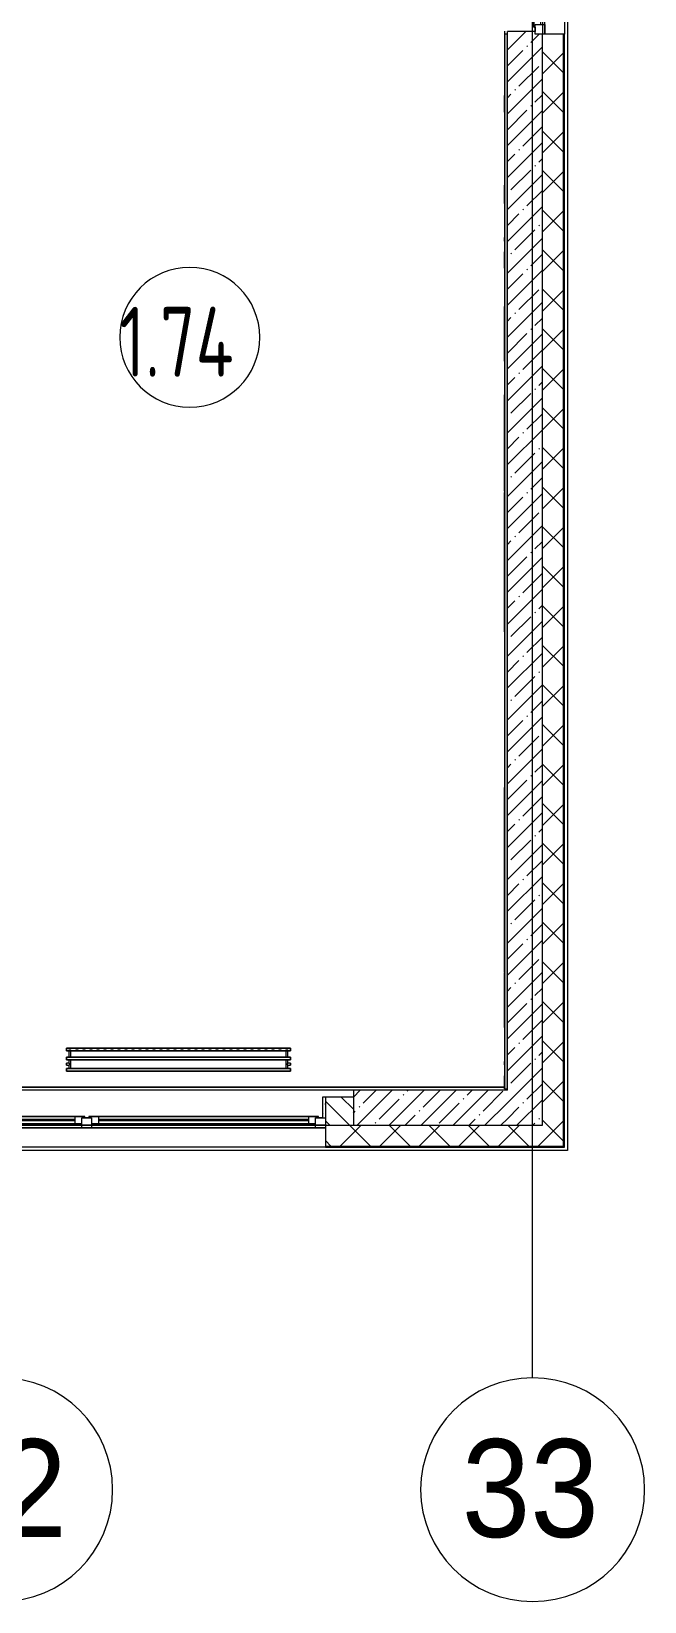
# Model space of a CAD drawing. Header units: millimetres. Extents: x -1113 to 415037, y -3642 to 354837.
# Drawn here: x 121495 to 125875, y -3642 to 7584 of the extents above; entities that cross this region are included whole.
import ezdxf

# ---------------------------------------------------------------- set-up
doc = ezdxf.new("R2010")
doc.units = ezdxf.units.MM
for name, color, linetype, lineweight in [('A-AREA-IDEN', 7, 'Continuous', 9), ('A-FLOR', 7, 'Continuous', 9), ('A-GLAZ', 7, 'Continuous', 9), ('A-GLAZ-1', 7, 'Continuous', 5), ('A-WALL', 7, 'Continuous', 5), ('I-WALL', 7, 'Continuous', 5), ('Оси', 7, 'Continuous', 9), ('Оси-1', 7, 'Continuous', 20)]:
    doc.layers.add(name, color=color, linetype=linetype, lineweight=lineweight)
for name, color, linetype, lineweight, true_color in [('A-WALL-1', 9, 'Continuous', 5, 0x808080), ('A-WALL-FNSH-1', 9, 'Continuous', 5, 0x808080), ('M-EQPM-1', 7, 'Continuous', 9, 0xb2b2b2)]:
    doc.layers.add(name, color=color, linetype=linetype, lineweight=lineweight, true_color=true_color)
doc.styles.add('Arial', font='arial.ttf', dxfattribs={"width": 0.9, "height": 700})
doc.styles.add('СПДС', font='ГОСТ тип А.ttf', dxfattribs={"width": 0.9})
pattern_1 = [(45, (64.7, -136.06), (-141.42136, 141.42136), []), (135, (64.7, -136.06), (-141.42136, -141.42136), [])]
pattern_2 = [(45, (64.7, -136.06), (-114.04925, 114.04925), []), (45, (178.75, -136.06), (-114.04925, 114.04925), [201.612, -40.322, 6.706, -33.617])]
pattern_3 = [(0, (64.7, -136.06), (243.84, 60.96), [20.117, -162.763, 20.117, -162.763, -975.36]), (0, (64.7, -136.06), (243.84, 60.96), [-365.76, 20.117, -345.643, 20.117, -162.763, -426.72]), (0, (64.7, -136.06), (243.84, 60.96), [-914.4, 20.117, -101.803, 20.117, -284.683]), (120, (156.14, -105.58), (-174.71291, 180.691634), [20.117, -162.763, 20.117, -162.763, -975.36]), (120, (156.14, -105.58), (-174.71291, 180.691634), [-365.76, 20.117, -345.643, 20.117, -162.763, -426.72]), (120, (156.14, -105.58), (-174.71291, 180.691634), [-914.4, 20.117, -101.803, 20.117, -284.683]), (240, (186.62, 16.34), (-69.12709, -241.651634), [20.117, -162.763, 20.117, -162.763, -975.36]), (240, (186.62, 16.34), (-69.12709, -241.651634), [-365.76, 20.117, -345.643, 20.117, -162.763, -426.72]), (240, (186.62, 16.34), (-69.12709, -241.651634), [-914.4, 20.117, -101.803, 20.117, -284.683])]

# ---------------------------------------------------------------- blocks, each defined once
blk = doc.blocks.new('120_Окно_СКБ_2Ст_Фрамуга сверху - 120_Окно_СКБ_2Ст_2300х2500_h_ ДОО-19727959-Объем проектирования 1 этажа')
at = {"layer": 'A-GLAZ'}
for p, q in [((-1150, -127), (-1150, -57)), ((-1150, -57), (-1080, -57)), ((-1080, -57), (-1080, -127)), ((520, -87), (-1080, -87)), ((-1080, -87), (-1080, -127)), ((-1030, -137), (-1030, -87)), ((470, -137), (470, -87)), ((520, -127), (520, -57)), ((520, -57), (590, -57)), ((520, -127), (520, -87)), ((590, -57), (590, -127)), ((1080, -87), (590, -87)), ((590, -87), (590, -127)), ((640, -137), (640, -87)), ((1030, -137), (1030, -87)), ((1080, -127), (1080, -57)), ((1080, -57), (1150, -57)), ((1080, -127), (1080, -87)), ((1150, -57), (1150, -127)), ((-1080, -127), (-1150, -127)), ((-1080, -127), (-1100, -127)), ((-1100, -127), (-1100, -137)), ((-1100, -137), (540, -137)), ((540, -137), (-1100, -137)), ((590, -127), (520, -127)), ((540, -127), (520, -127)), ((540, -137), (540, -127)), ((590, -127), (570, -127)), ((570, -127), (570, -137)), ((570, -137), (1100, -137)), ((1100, -137), (570, -137)), ((1150, -127), (1080, -127)), ((1100, -127), (1080, -127)), ((1100, -137), (1100, -127))]:
    blk.add_line(p, q, dxfattribs=at)
at = {"layer": 'A-GLAZ-1'}
for p, q in [((1150, -57), (-1150, -57)), ((-1080, -57), (1080, -57)), ((-1030, -107), (470, -107)), ((640, -107), (1030, -107)), ((-1130, -127), (-1100, -127)), ((470, -117), (-1030, -117)), ((540, -127), (570, -127)), ((540, -127), (570, -127)), ((1030, -117), (640, -117)), ((1100, -127), (1130, -127))]:
    blk.add_line(p, q, dxfattribs=at)
blk = doc.blocks.new('120_Окно_СКБ_1Ст - 120_Окно_СКБ_1Ст 1200х2500_h_ с форточкой 3-24161067-Объем проектирования 1 этажа')
at = {"layer": 'A-GLAZ'}
for p, q in [((-600, -127), (-600, -57)), ((-600, -57), (-530, -57)), ((-530, -57), (-530, -127)), ((530, -87), (-530, -87)), ((-530, -87), (-530, -127)), ((-480, -137), (-480, -87)), ((480, -137), (480, -87)), ((530, -127), (530, -57)), ((530, -57), (600, -57)), ((530, -127), (530, -87)), ((600, -57), (600, -127)), ((-530, -127), (-600, -127)), ((-530, -127), (-550, -127)), ((-550, -127), (-550, -137)), ((-550, -137), (550, -137)), ((550, -137), (-550, -137)), ((600, -127), (530, -127)), ((550, -127), (530, -127)), ((550, -137), (550, -127))]:
    blk.add_line(p, q, dxfattribs=at)
at = {"layer": 'A-GLAZ-1'}
for p, q in [((600, -57), (-600, -57)), ((-480, -107), (480, -107)), ((-580, -127), (-550, -127)), ((480, -117), (-480, -117)), ((550, -127), (580, -127))]:
    blk.add_line(p, q, dxfattribs=at)
blk = doc.blocks.new('radiator_prado_classic_z_tip_30_po exemplyaru - Classic Z Тип 30-300-31137165-Объем проектирования 1 этажа')
at = {"layer": 'M-EQPM-1'}
for p, q in [((0, 228), (0, 210)), ((1600, 228), (0, 228)), ((0, 210), (0, 228)), ((0, 228), (12, 228)), ((37, 228), (12, 228)), ((12, 228), (37, 228)), ((12, 228), (17, 223)), ((12, 228), (37, 228)), ((12, 228), (17, 223)), ((32, 223), (37, 228)), ((37, 228), (32, 223)), ((37, 228), (62, 228)), ((87, 228), (62, 228)), ((62, 228), (87, 228)), ((62, 228), (68, 223)), ((62, 228), (87, 228)), ((62, 228), (68, 223)), ((83, 223), (87, 228)), ((87, 228), (83, 223)), ((87, 228), (112, 228)), ((137, 228), (112, 228)), ((112, 228), (137, 228)), ((112, 228), (118, 223)), ((112, 228), (137, 228)), ((112, 228), (118, 223)), ((133, 223), (137, 228)), ((137, 228), (133, 223)), ((137, 228), (162, 228)), ((187, 228), (162, 228)), ((162, 228), (187, 228)), ((162, 228), (168, 223)), ((162, 228), (187, 228)), ((162, 228), (168, 223)), ((183, 223), (187, 228)), ((187, 228), (183, 223)), ((187, 228), (212, 228)), ((237, 228), (212, 228)), ((212, 228), (237, 228)), ((212, 228), (218, 223)), ((212, 228), (237, 228)), ((212, 228), (218, 223)), ((233, 223), (237, 228)), ((237, 228), (233, 223)), ((237, 228), (262, 228)), ((287, 228), (262, 228)), ((262, 228), (287, 228)), ((262, 228), (268, 223)), ((262, 228), (287, 228)), ((262, 228), (268, 223)), ((283, 223), (287, 228)), ((287, 228), (283, 223)), ((287, 228), (312, 228)), ((337, 228), (312, 228)), ((312, 228), (337, 228)), ((312, 228), (318, 223)), ((312, 228), (337, 228)), ((312, 228), (318, 223)), ((333, 223), (337, 228)), ((337, 228), (333, 223)), ((337, 228), (362, 228)), ((387, 228), (362, 228)), ((362, 228), (387, 228)), ((362, 228), (368, 223)), ((362, 228), (387, 228)), ((362, 228), (368, 223)), ((383, 223), (387, 228)), ((387, 228), (383, 223)), ((387, 228), (412, 228)), ((437, 228), (412, 228)), ((412, 228), (437, 228)), ((412, 228), (418, 223)), ((412, 228), (437, 228)), ((412, 228), (418, 223)), ((433, 223), (437, 228)), ((437, 228), (433, 223)), ((437, 228), (462, 228)), ((487, 228), (462, 228)), ((462, 228), (487, 228)), ((462, 228), (468, 223)), ((462, 228), (487, 228)), ((462, 228), (468, 223)), ((483, 223), (487, 228)), ((487, 228), (483, 223)), ((487, 228), (512, 228)), ((537, 228), (512, 228)), ((512, 228), (537, 228)), ((512, 228), (518, 223)), ((512, 228), (537, 228)), ((512, 228), (518, 223)), ((533, 223), (537, 228)), ((537, 228), (533, 223)), ((537, 228), (562, 228)), ((587, 228), (562, 228)), ((562, 228), (587, 228)), ((562, 228), (568, 223)), ((562, 228), (587, 228)), ((562, 228), (568, 223)), ((583, 223), (587, 228)), ((587, 228), (583, 223)), ((587, 228), (612, 228)), ((637, 228), (612, 228)), ((612, 228), (637, 228)), ((612, 228), (618, 223)), ((612, 228), (637, 228)), ((612, 228), (618, 223)), ((633, 223), (637, 228)), ((637, 228), (633, 223)), ((637, 228), (662, 228)), ((687, 228), (662, 228)), ((662, 228), (687, 228)), ((662, 228), (668, 223)), ((662, 228), (687, 228)), ((662, 228), (668, 223)), ((683, 223), (687, 228)), ((687, 228), (683, 223)), ((687, 228), (712, 228)), ((737, 228), (712, 228)), ((712, 228), (737, 228)), ((712, 228), (718, 223)), ((712, 228), (737, 228)), ((712, 228), (718, 223)), ((733, 223), (737, 228)), ((737, 228), (733, 223)), ((737, 228), (762, 228)), ((787, 228), (762, 228)), ((762, 228), (787, 228)), ((762, 228), (768, 223)), ((762, 228), (787, 228)), ((762, 228), (768, 223)), ((783, 223), (787, 228)), ((787, 228), (783, 223)), ((787, 228), (812, 228)), ((837, 228), (812, 228)), ((812, 228), (837, 228)), ((812, 228), (818, 223)), ((812, 228), (837, 228)), ((812, 228), (818, 223)), ((833, 223), (837, 228)), ((837, 228), (833, 223)), ((837, 228), (862, 228)), ((887, 228), (862, 228)), ((862, 228), (887, 228)), ((862, 228), (868, 223)), ((862, 228), (887, 228)), ((862, 228), (868, 223)), ((883, 223), (887, 228)), ((887, 228), (883, 223)), ((887, 228), (912, 228)), ((937, 228), (912, 228)), ((912, 228), (937, 228)), ((912, 228), (918, 223)), ((912, 228), (937, 228)), ((912, 228), (918, 223)), ((933, 223), (937, 228)), ((937, 228), (933, 223)), ((937, 228), (962, 228)), ((987, 228), (962, 228)), ((962, 228), (987, 228)), ((962, 228), (968, 223)), ((962, 228), (987, 228)), ((962, 228), (968, 223)), ((983, 223), (987, 228)), ((987, 228), (983, 223)), ((987, 228), (1012, 228)), ((1037, 228), (1012, 228)), ((1012, 228), (1037, 228)), ((1012, 228), (1018, 223)), ((1012, 228), (1037, 228)), ((1012, 228), (1018, 223)), ((1033, 223), (1037, 228)), ((1037, 228), (1033, 223)), ((1037, 228), (1062, 228)), ((1087, 228), (1062, 228)), ((1062, 228), (1087, 228)), ((1062, 228), (1068, 223)), ((1062, 228), (1087, 228)), ((1062, 228), (1068, 223)), ((1083, 223), (1087, 228)), ((1087, 228), (1083, 223)), ((1087, 228), (1112, 228)), ((1137, 228), (1112, 228)), ((1112, 228), (1137, 228)), ((1112, 228), (1118, 223)), ((1112, 228), (1137, 228)), ((1112, 228), (1118, 223)), ((1133, 223), (1137, 228)), ((1137, 228), (1133, 223)), ((1137, 228), (1162, 228)), ((1187, 228), (1162, 228)), ((1162, 228), (1187, 228)), ((1162, 228), (1168, 223)), ((1162, 228), (1187, 228)), ((1162, 228), (1168, 223)), ((1183, 223), (1187, 228)), ((1187, 228), (1183, 223)), ((1187, 228), (1212, 228)), ((1237, 228), (1212, 228)), ((1212, 228), (1237, 228)), ((1212, 228), (1218, 223)), ((1212, 228), (1237, 228)), ((1212, 228), (1218, 223)), ((1233, 223), (1237, 228)), ((1237, 228), (1233, 223)), ((1237, 228), (1262, 228)), ((1287, 228), (1262, 228)), ((1262, 228), (1287, 228)), ((1262, 228), (1268, 223)), ((1262, 228), (1287, 228)), ((1262, 228), (1268, 223)), ((1283, 223), (1287, 228)), ((1287, 228), (1283, 223)), ((1287, 228), (1312, 228)), ((1337, 228), (1312, 228)), ((1312, 228), (1337, 228)), ((1312, 228), (1318, 223)), ((1312, 228), (1337, 228)), ((1312, 228), (1318, 223)), ((1333, 223), (1337, 228)), ((1337, 228), (1333, 223)), ((1337, 228), (1362, 228)), ((1387, 228), (1362, 228)), ((1362, 228), (1387, 228)), ((1362, 228), (1368, 223)), ((1362, 228), (1387, 228)), ((1362, 228), (1368, 223)), ((1383, 223), (1387, 228)), ((1387, 228), (1383, 223)), ((1387, 228), (1412, 228)), ((1437, 228), (1412, 228)), ((1412, 228), (1437, 228)), ((1412, 228), (1418, 223)), ((1412, 228), (1437, 228)), ((1412, 228), (1418, 223)), ((1433, 223), (1437, 228)), ((1437, 228), (1433, 223)), ((1437, 228), (1462, 228)), ((1487, 228), (1462, 228)), ((1462, 228), (1487, 228)), ((1462, 228), (1468, 223)), ((1462, 228), (1487, 228)), ((1462, 228), (1468, 223)), ((1483, 223), (1487, 228)), ((1487, 228), (1483, 223)), ((1487, 228), (1512, 228)), ((1537, 228), (1512, 228)), ((1512, 228), (1537, 228)), ((1512, 228), (1518, 223)), ((1512, 228), (1537, 228)), ((1512, 228), (1518, 223)), ((1533, 223), (1537, 228)), ((1537, 228), (1533, 223)), ((1537, 228), (1562, 228)), ((1587, 228), (1562, 228)), ((1562, 228), (1587, 228)), ((1562, 228), (1567, 223)), ((1562, 228), (1587, 228)), ((1562, 228), (1567, 223)), ((1582, 223), (1587, 228)), ((1587, 228), (1582, 223)), ((1587, 228), (1600, 228)), ((1600, 210), (1600, 228)), ((1600, 228), (1600, 210)), ((0, 210), (1600, 210)), ((18, 210), (0, 210)), ((1600, 164), (0, 164)), ((0, 164), (0, 146)), ((0, 146), (0, 164)), ((0, 164), (18, 164)), ((0, 146), (1600, 146)), ((19, 146), (0, 146)), ((17, 121), (0, 121)), ((17, 121), (0, 121)), ((0, 121), (0, 120)), ((0, 106), (0, 121)), ((0, 120), (0, 108)), ((0, 120), (0, 119)), ((0, 114), (0, 120)), ((0, 120), (0, 120)), ((0, 119), (0, 118)), ((0, 118), (0, 114)), ((0, 114), (0, 110)), ((0, 108), (0, 114)), ((18, 210), (17, 210)), ((17, 210), (18, 210)), ((18, 164), (17, 164)), ((17, 164), (18, 164)), ((17, 146), (19, 146)), ((19, 146), (17, 146)), ((32, 223), (17, 223)), ((17, 223), (32, 223)), ((17, 210), (17, 164)), ((17, 210), (17, 164)), ((32, 210), (18, 210)), ((18, 210), (32, 210)), ((32, 210), (18, 210)), ((18, 210), (17, 210)), ((17, 210), (32, 210)), ((32, 164), (18, 164)), ((18, 164), (32, 164)), ((32, 164), (18, 164)), ((18, 164), (17, 164)), ((17, 164), (32, 164)), ((17, 146), (17, 121)), ((17, 146), (17, 121)), ((17, 146), (19, 146)), ((32, 146), (17, 146)), ((19, 146), (32, 146)), ((32, 146), (19, 146)), ((19, 146), (32, 146)), ((32, 210), (32, 210)), ((32, 210), (32, 210)), ((32, 210), (32, 210)), ((1568, 210), (32, 210)), ((32, 164), (32, 164)), ((32, 164), (32, 164)), ((32, 164), (32, 164)), ((32, 164), (1568, 164)), ((32, 146), (32, 146)), ((32, 146), (32, 146)), ((32, 146), (32, 146)), ((1568, 146), (32, 146)), ((32, 164), (32, 210)), ((32, 164), (32, 210)), ((32, 82), (32, 146)), ((32, 82), (32, 146)), ((83, 223), (68, 223)), ((68, 223), (83, 223)), ((133, 223), (118, 223)), ((118, 223), (133, 223)), ((183, 223), (168, 223)), ((168, 223), (183, 223)), ((233, 223), (218, 223)), ((218, 223), (233, 223)), ((283, 223), (268, 223)), ((268, 223), (283, 223)), ((333, 223), (318, 223)), ((318, 223), (333, 223)), ((383, 223), (368, 223)), ((368, 223), (383, 223)), ((433, 223), (418, 223)), ((418, 223), (433, 223)), ((483, 223), (468, 223)), ((468, 223), (483, 223)), ((533, 223), (518, 223)), ((518, 223), (533, 223)), ((583, 223), (568, 223)), ((568, 223), (583, 223)), ((633, 223), (618, 223)), ((618, 223), (633, 223)), ((683, 223), (668, 223)), ((668, 223), (683, 223)), ((733, 223), (718, 223)), ((718, 223), (733, 223)), ((783, 223), (768, 223)), ((768, 223), (783, 223)), ((833, 223), (818, 223)), ((818, 223), (833, 223)), ((883, 223), (868, 223)), ((868, 223), (883, 223)), ((933, 223), (918, 223)), ((918, 223), (933, 223)), ((983, 223), (968, 223)), ((968, 223), (983, 223)), ((1033, 223), (1018, 223)), ((1018, 223), (1033, 223)), ((1083, 223), (1068, 223)), ((1068, 223), (1083, 223)), ((1133, 223), (1118, 223)), ((1118, 223), (1133, 223)), ((1183, 223), (1168, 223)), ((1168, 223), (1183, 223)), ((1233, 223), (1218, 223)), ((1218, 223), (1233, 223)), ((1283, 223), (1268, 223)), ((1268, 223), (1283, 223)), ((1333, 223), (1318, 223)), ((1318, 223), (1333, 223)), ((1383, 223), (1368, 223)), ((1368, 223), (1383, 223)), ((1433, 223), (1418, 223)), ((1418, 223), (1433, 223)), ((1483, 223), (1468, 223)), ((1468, 223), (1483, 223)), ((1533, 223), (1518, 223)), ((1518, 223), (1533, 223)), ((1568, 210), (1567, 210)), ((1567, 210), (1582, 210)), ((1568, 210), (1567, 210)), ((1567, 210), (1568, 210)), ((1568, 164), (1567, 164)), ((1567, 164), (1582, 164)), ((1568, 164), (1567, 164)), ((1567, 164), (1568, 164)), ((1567, 146), (1568, 146)), ((1582, 146), (1567, 146)), ((1567, 146), (1568, 146)), ((1568, 146), (1567, 146)), ((1582, 223), (1567, 223)), ((1567, 223), (1582, 223)), ((1567, 210), (1567, 164)), ((1567, 210), (1567, 164)), ((1582, 210), (1568, 210)), ((1582, 210), (1568, 210)), ((1568, 210), (1582, 210)), ((1582, 164), (1568, 164)), ((1582, 164), (1568, 164)), ((1568, 164), (1582, 164)), ((1567, 146), (1567, 82)), ((1567, 146), (1567, 82)), ((1568, 146), (1581, 146)), ((1568, 146), (1581, 146)), ((1581, 146), (1568, 146)), ((1581, 146), (1582, 146)), ((1581, 146), (1582, 146)), ((1582, 146), (1581, 146)), ((1600, 146), (1581, 146)), ((1582, 210), (1582, 210)), ((1582, 210), (1582, 210)), ((1582, 210), (1582, 210)), ((1600, 210), (1582, 210)), ((1582, 164), (1582, 164)), ((1582, 164), (1582, 164)), ((1582, 164), (1582, 164)), ((1582, 164), (1600, 164)), ((1582, 164), (1582, 210)), ((1582, 164), (1582, 210)), ((1582, 121), (1582, 146)), ((1582, 121), (1582, 146)), ((1600, 121), (1582, 121)), ((1600, 121), (1582, 121)), ((1600, 146), (1600, 164)), ((1600, 164), (1600, 146)), ((1600, 121), (1600, 106)), ((1600, 120), (1600, 121)), ((1600, 121), (1600, 120)), ((1600, 120), (1600, 121)), ((1600, 108), (1600, 120)), ((1600, 120), (1600, 108)), ((1600, 108), (1600, 120)), ((0, 110), (0, 109)), ((0, 109), (0, 108)), ((0, 108), (0, 106)), ((0, 108), (0, 108)), ((0, 106), (17, 106)), ((0, 106), (17, 106)), ((1600, 82), (0, 82)), ((0, 82), (0, 64)), ((0, 64), (0, 82)), ((0, 82), (19, 82)), ((1600, 64), (0, 64)), ((0, 64), (1600, 64)), ((17, 106), (17, 82)), ((17, 106), (17, 82)), ((19, 82), (17, 82)), ((17, 82), (19, 82)), ((19, 82), (17, 82)), ((17, 82), (32, 82)), ((32, 82), (19, 82)), ((19, 82), (32, 82)), ((32, 82), (19, 82)), ((32, 82), (32, 82)), ((32, 82), (32, 82)), ((32, 82), (32, 82)), ((32, 82), (1568, 82)), ((1568, 82), (1567, 82)), ((1567, 82), (1582, 82)), ((1568, 82), (1567, 82)), ((1567, 82), (1568, 82)), ((1581, 82), (1568, 82)), ((1581, 82), (1568, 82)), ((1568, 82), (1581, 82)), ((1582, 82), (1581, 82)), ((1582, 82), (1581, 82)), ((1581, 82), (1582, 82)), ((1581, 82), (1600, 82)), ((1582, 82), (1582, 106)), ((1582, 106), (1600, 106)), ((1582, 82), (1582, 106)), ((1582, 106), (1600, 106)), ((1600, 106), (1600, 108)), ((1600, 108), (1600, 106)), ((1600, 106), (1600, 108)), ((1600, 64), (1600, 82)), ((1600, 82), (1600, 64))]:
    blk.add_line(p, q, dxfattribs=at)
for points, knots in [([(19, 120), (18, 121), (18, 121), (18, 121), (18, 121), (18, 121), (18, 121), (18, 121), (17, 121), (17, 121)], [0.7142857, 0.7142857, 0.7142857, 0.7142857, 0.75, 0.7857143, 0.8214286, 0.8571429, 0.8928571, 0.9285714, 1, 1, 1, 1]), ([(17, 121), (17, 121), (18, 121), (18, 121), (18, 121), (18, 121), (18, 121), (18, 121), (18, 121), (19, 120)], [0, 0, 0, 0, 0.0714286, 0.1071429, 0.1428571, 0.1785714, 0.2142857, 0.25, 0.2857143, 0.2857143, 0.2857143, 0.2857143]), ([(17, 121), (17, 121), (18, 121), (18, 121), (18, 121), (18, 121), (18, 121), (18, 121), (18, 121), (19, 120)], [0, 0, 0, 0, 0.0714286, 0.1071429, 0.1428571, 0.1785714, 0.2142857, 0.25, 0.2857143, 0.2857143, 0.2857143, 0.2857143]), ([(25, 114), (25, 114), (24, 115), (22, 117), (22, 117), (21, 118), (21, 118), (20, 119), (20, 119), (20, 119), (20, 119), (19, 120), (19, 120), (19, 120), (19, 120), (18, 121), (18, 121), (18, 121), (18, 121), (18, 121), (18, 121), (17, 121), (17, 121)], [0, 0, 0, 0, 0.142857, 0.285714, 0.357143, 0.392857, 0.428571, 0.464286, 0.5, 0.535714, 0.571429, 0.607143, 0.642857, 0.678571, 0.714286, 0.75, 0.785714, 0.821429, 0.857143, 0.892857, 0.928571, 1, 1, 1, 1]), ([(17, 106), (17, 106), (18, 107), (18, 107), (18, 107), (18, 107), (18, 107), (18, 107), (19, 108), (19, 108), (19, 108), (19, 108), (20, 109), (20, 109), (20, 109), (21, 110), (21, 110), (22, 111), (22, 111), (24, 113), (25, 114), (25, 114)], [0, 0, 0, 0, 0.071429, 0.107143, 0.142857, 0.178571, 0.214286, 0.25, 0.285714, 0.321429, 0.357143, 0.392857, 0.428571, 0.464286, 0.5, 0.571429, 0.607143, 0.642857, 0.714286, 0.857143, 1, 1, 1, 1]), ([(22, 117), (22, 117), (22, 117), (21, 118), (21, 118), (20, 119), (20, 119), (20, 119), (20, 119), (20, 119)], [0.2857143, 0.2857143, 0.2857143, 0.2857143, 0.3571429, 0.3928571, 0.4285714, 0.4642857, 0.5, 0.5357143, 0.5714286, 0.5714286, 0.5714286, 0.5714286]), ([(20, 119), (20, 119), (20, 119), (20, 119), (21, 118), (21, 118), (22, 117), (22, 117), (22, 117)], [0.4285714, 0.4285714, 0.4285714, 0.4285714, 0.4642857, 0.5, 0.5714286, 0.6071429, 0.6428571, 0.7142857, 0.7142857, 0.7142857, 0.7142857]), ([(20, 119), (20, 119), (20, 119), (20, 119), (21, 118), (21, 118), (22, 117), (22, 117), (22, 117)], [0.4285714, 0.4285714, 0.4285714, 0.4285714, 0.4642857, 0.5, 0.5714286, 0.6071429, 0.6428571, 0.7142857, 0.7142857, 0.7142857, 0.7142857]), ([(1575, 114), (1575, 114), (1576, 115), (1578, 117), (1578, 117), (1579, 118), (1579, 118), (1580, 119), (1580, 119), (1580, 119), (1580, 119), (1581, 120), (1581, 120), (1581, 120), (1581, 120), (1582, 121), (1582, 121), (1582, 121), (1582, 121), (1582, 121), (1582, 121), (1582, 121), (1582, 121)], [0, 0, 0, 0, 0.142857, 0.285714, 0.357143, 0.392857, 0.428571, 0.464286, 0.5, 0.535714, 0.571429, 0.607143, 0.642857, 0.678571, 0.714286, 0.75, 0.785714, 0.821429, 0.857143, 0.892857, 0.928571, 1, 1, 1, 1]), ([(1582, 106), (1582, 106), (1582, 107), (1582, 107), (1582, 107), (1582, 107), (1582, 107), (1582, 107), (1581, 108), (1581, 108), (1581, 108), (1581, 108), (1580, 109), (1580, 109), (1580, 109), (1579, 110), (1579, 110), (1578, 111), (1578, 111), (1576, 113), (1575, 114), (1575, 114)], [0, 0, 0, 0, 0.071429, 0.107143, 0.142857, 0.178571, 0.214286, 0.25, 0.285714, 0.321429, 0.357143, 0.392857, 0.428571, 0.464286, 0.5, 0.571429, 0.607143, 0.642857, 0.714286, 0.857143, 1, 1, 1, 1]), ([(1580, 119), (1580, 119), (1580, 119), (1580, 119), (1579, 118), (1579, 118), (1578, 117), (1578, 117), (1578, 117)], [0.4285714, 0.4285714, 0.4285714, 0.4285714, 0.4642857, 0.5, 0.5714286, 0.6071429, 0.6428571, 0.7142857, 0.7142857, 0.7142857, 0.7142857]), ([(1580, 119), (1580, 119), (1580, 119), (1580, 119), (1579, 118), (1579, 118), (1578, 117), (1578, 117), (1578, 117)], [0.4285714, 0.4285714, 0.4285714, 0.4285714, 0.4642857, 0.5, 0.5714286, 0.6071429, 0.6428571, 0.7142857, 0.7142857, 0.7142857, 0.7142857]), ([(1578, 117), (1578, 117), (1578, 117), (1579, 118), (1579, 118), (1580, 119), (1580, 119), (1580, 119), (1580, 119), (1580, 119)], [0.2857143, 0.2857143, 0.2857143, 0.2857143, 0.3571429, 0.3928571, 0.4285714, 0.4642857, 0.5, 0.5357143, 0.5714286, 0.5714286, 0.5714286, 0.5714286]), ([(1582, 121), (1582, 121), (1582, 121), (1582, 121), (1582, 121), (1582, 121), (1582, 121), (1582, 121), (1582, 121), (1581, 120)], [0, 0, 0, 0, 0.0714286, 0.1071429, 0.1428571, 0.1785714, 0.2142857, 0.25, 0.2857143, 0.2857143, 0.2857143, 0.2857143]), ([(1582, 121), (1582, 121), (1582, 121), (1582, 121), (1582, 121), (1582, 121), (1582, 121), (1582, 121), (1582, 121), (1581, 120)], [0, 0, 0, 0, 0.0714286, 0.1071429, 0.1428571, 0.1785714, 0.2142857, 0.25, 0.2857143, 0.2857143, 0.2857143, 0.2857143]), ([(1581, 120), (1582, 121), (1582, 121), (1582, 121), (1582, 121), (1582, 121), (1582, 121), (1582, 121), (1582, 121), (1582, 121)], [0.7142857, 0.7142857, 0.7142857, 0.7142857, 0.75, 0.7857143, 0.8214286, 0.8571429, 0.8928571, 0.9285714, 1, 1, 1, 1]), ([(17, 106), (17, 106), (18, 107), (18, 107), (18, 107), (18, 107), (18, 107), (18, 107), (18, 107), (19, 108)], [0, 0, 0, 0, 0.0714286, 0.1071429, 0.1428571, 0.1785714, 0.2142857, 0.25, 0.2857143, 0.2857143, 0.2857143, 0.2857143]), ([(19, 108), (18, 107), (18, 107), (18, 107), (18, 107), (18, 107), (18, 107), (18, 107), (17, 106), (17, 106)], [0.7142857, 0.7142857, 0.7142857, 0.7142857, 0.75, 0.7857143, 0.8214286, 0.8571429, 0.8928571, 0.9285714, 1, 1, 1, 1]), ([(19, 108), (18, 107), (18, 107), (18, 107), (18, 107), (18, 107), (18, 107), (18, 107), (17, 106), (17, 106)], [0.7142857, 0.7142857, 0.7142857, 0.7142857, 0.75, 0.7857143, 0.8214286, 0.8571429, 0.8928571, 0.9285714, 1, 1, 1, 1]), ([(20, 109), (20, 109), (20, 109), (20, 109), (21, 110), (21, 110), (22, 111), (22, 111), (22, 111)], [0.4285714, 0.4285714, 0.4285714, 0.4285714, 0.4642857, 0.5, 0.5714286, 0.6071429, 0.6428571, 0.7142857, 0.7142857, 0.7142857, 0.7142857]), ([(22, 111), (22, 111), (22, 111), (21, 110), (21, 110), (20, 109), (20, 109), (20, 109), (20, 109), (20, 109)], [0.2857143, 0.2857143, 0.2857143, 0.2857143, 0.3571429, 0.3928571, 0.4285714, 0.4642857, 0.5, 0.5357143, 0.5714286, 0.5714286, 0.5714286, 0.5714286]), ([(22, 111), (22, 111), (22, 111), (21, 110), (21, 110), (20, 109), (20, 109), (20, 109), (20, 109), (20, 109)], [0.2857143, 0.2857143, 0.2857143, 0.2857143, 0.3571429, 0.3928571, 0.4285714, 0.4642857, 0.5, 0.5357143, 0.5714286, 0.5714286, 0.5714286, 0.5714286]), ([(1578, 111), (1578, 111), (1578, 111), (1579, 110), (1579, 110), (1580, 109), (1580, 109), (1580, 109), (1580, 109), (1580, 109)], [0.2857143, 0.2857143, 0.2857143, 0.2857143, 0.3571429, 0.3928571, 0.4285714, 0.4642857, 0.5, 0.5357143, 0.5714286, 0.5714286, 0.5714286, 0.5714286]), ([(1578, 111), (1578, 111), (1578, 111), (1579, 110), (1579, 110), (1580, 109), (1580, 109), (1580, 109), (1580, 109), (1580, 109)], [0.2857143, 0.2857143, 0.2857143, 0.2857143, 0.3571429, 0.3928571, 0.4285714, 0.4642857, 0.5, 0.5357143, 0.5714286, 0.5714286, 0.5714286, 0.5714286]), ([(1580, 109), (1580, 109), (1580, 109), (1580, 109), (1579, 110), (1579, 110), (1578, 111), (1578, 111), (1578, 111)], [0.4285714, 0.4285714, 0.4285714, 0.4285714, 0.4642857, 0.5, 0.5714286, 0.6071429, 0.6428571, 0.7142857, 0.7142857, 0.7142857, 0.7142857]), ([(1581, 108), (1582, 107), (1582, 107), (1582, 107), (1582, 107), (1582, 107), (1582, 107), (1582, 107), (1582, 106), (1582, 106)], [0.7142857, 0.7142857, 0.7142857, 0.7142857, 0.75, 0.7857143, 0.8214286, 0.8571429, 0.8928571, 0.9285714, 1, 1, 1, 1]), ([(1581, 108), (1582, 107), (1582, 107), (1582, 107), (1582, 107), (1582, 107), (1582, 107), (1582, 107), (1582, 106), (1582, 106)], [0.7142857, 0.7142857, 0.7142857, 0.7142857, 0.75, 0.7857143, 0.8214286, 0.8571429, 0.8928571, 0.9285714, 1, 1, 1, 1]), ([(1582, 106), (1582, 106), (1582, 107), (1582, 107), (1582, 107), (1582, 107), (1582, 107), (1582, 107), (1582, 107), (1581, 108)], [0, 0, 0, 0, 0.0714286, 0.1071429, 0.1428571, 0.1785714, 0.2142857, 0.25, 0.2857143, 0.2857143, 0.2857143, 0.2857143])]:
    blk.add_open_spline(points, degree=3, knots=knots, dxfattribs=at)
for points in [[(20, 119), (19, 120), (19, 120), (19, 120), (19, 120), (19, 120), (19, 120)], [(19, 120), (19, 120), (19, 120), (19, 120), (19, 120), (19, 120), (20, 119)], [(19, 120), (19, 120), (19, 120), (19, 120), (19, 120), (19, 120), (20, 119)], [(25, 114), (25, 114), (24, 115), (23, 116), (22, 117)], [(22, 117), (23, 116), (24, 115), (25, 114), (25, 114)], [(22, 117), (23, 116), (24, 115), (25, 114), (25, 114)], [(22, 111), (23, 112), (24, 113), (25, 114), (25, 114)], [(25, 114), (25, 114), (24, 113), (23, 112), (22, 111)], [(25, 114), (25, 114), (24, 113), (23, 112), (22, 111)], [(1578, 117), (1577, 116), (1576, 115), (1575, 114), (1575, 114)], [(1578, 117), (1577, 116), (1576, 115), (1575, 114), (1575, 114)], [(1575, 114), (1575, 114), (1576, 115), (1577, 116), (1578, 117)], [(1575, 114), (1575, 114), (1576, 113), (1577, 112), (1578, 111)], [(1575, 114), (1575, 114), (1576, 113), (1577, 112), (1578, 111)], [(1578, 111), (1577, 112), (1576, 113), (1575, 114), (1575, 114)], [(1581, 120), (1581, 120), (1581, 120), (1581, 120), (1581, 120), (1581, 120), (1580, 119)], [(1581, 120), (1581, 120), (1581, 120), (1581, 120), (1581, 120), (1581, 120), (1580, 119)], [(1580, 119), (1581, 120), (1581, 120), (1581, 120), (1581, 120), (1581, 120), (1581, 120)], [(19, 108), (19, 108), (19, 108), (19, 108), (19, 108), (19, 108), (20, 109)], [(20, 109), (19, 108), (19, 108), (19, 108), (19, 108), (19, 108), (19, 108)], [(20, 109), (19, 108), (19, 108), (19, 108), (19, 108), (19, 108), (19, 108)], [(1580, 109), (1581, 108), (1581, 108), (1581, 108), (1581, 108), (1581, 108), (1581, 108)], [(1580, 109), (1581, 108), (1581, 108), (1581, 108), (1581, 108), (1581, 108), (1581, 108)], [(1581, 108), (1581, 108), (1581, 108), (1581, 108), (1581, 108), (1581, 108), (1580, 109)]]:
    blk.add_open_spline(points, degree=3, dxfattribs=at)
blk = doc.blocks.new('Ось сетки - D8-29747960-Объем проектирования 1 этажа')
at = {"layer": 'Оси-1'}
for start, end in [(360, 180), (180, 360)]:
    blk.add_arc((0, 0), 4, start, end, dxfattribs=at)
blk = doc.blocks.new('Марка_Помещения - Номер-25198446-Объем проектирования 1 этажа')
at = {"layer": 'A-AREA-IDEN'}
for start, end in [(360, 180), (180, 360)]:
    blk.add_arc((0, 0), 2.5, start, end, dxfattribs=at)

msp = doc.modelspace()

# ---------------------------------------------------------------- hatches: boundary and pattern name
at = {"layer": 'A-WALL'}
h = msp.add_hatch(dxfattribs=at)
h.set_pattern_fill('FP_24', color=256, style=0, pattern_type=2)
h.set_pattern_definition(pattern_1)
h.paths.add_polyline_path([(125295, -386), (125295, 7564), (125145, 7564), (125145, -386), (125289, -386)])
h.paths.add_polyline_path([(125293, 8764), (125295, 8764), (125295, 10684), (125145, 10684), (125145, 8764)])
h.paths.add_polyline_path([(125295, 12984), (125295, 13534), (125145, 13534), (125145, 12984)])
h.paths.add_polyline_path([(125145, 15084), (125295, 15084), (125295, 21414), (125145, 21414), (125145, 16816)])
h = msp.add_hatch(dxfattribs=at)
h.set_pattern_fill('FP_2', color=256, style=0, pattern_type=2)
h.set_pattern_definition([(135, (64.7, -136.06), (-70.71068, -70.71068), [])])
h.paths.add_polyline_path([(110795, -236), (111695, -236), (111695, -36), (110795, -36), (110795, -191)])
h.paths.add_polyline_path([(119395, -236), (119395, -36), (118895, -36), (118895, -236)])
h.paths.add_polyline_path([(117095, -236), (117095, -36), (116045, -36), (116045, -236)])
h.paths.add_polyline_path([(113495, -236), (113745, -236), (113745, -36), (113495, -36), (113495, -143)])
h.paths.add_polyline_path([(91995, -236), (92795, -236), (92795, -36), (91995, -36), (91995, -204)])
h.paths.add_polyline_path([(94595, -236), (94845, -236), (94845, -36), (94595, -36), (94595, -143)])
h.paths.add_polyline_path([(97170, -236), (98170, -236), (98170, -36), (97170, -36), (97170, -143)])
h.paths.add_polyline_path([(123795, -236), (123795, -36), (123595, -36), (123595, -236)])
h.paths.add_polyline_path([(109720, -236), (109895, -236), (109895, -36), (109545, -36), (109545, -236), (109635, -236)])
h.paths.add_polyline_path([(121195, -236), (121295, -236), (121295, -36), (121195, -36), (121195, -147)])
h.paths.add_polyline_path([(100895, -236), (101795, -236), (101795, -36), (100895, -36), (100895, -143)])
h.paths.add_polyline_path([(102695, -236), (102945, -236), (102945, -36), (102695, -36), (102695, -143)])
h.paths.add_polyline_path([(105245, -236), (106295, -236), (106295, -36), (105245, -36), (105245, -164)])
h = msp.add_hatch(dxfattribs=at)
h.set_pattern_fill('FP_24', color=256, style=0, pattern_type=2)
h.set_pattern_definition(pattern_1)
h.paths.add_polyline_path([(89275, -386), (91095, -386), (91095, -236), (89275, -236)])
h.paths.add_polyline_path([(123595, -386), (125145, -386), (125145, -236), (123595, -236), (123595, -254)])
h.paths.add_polyline_path([(121195, -386), (121295, -386), (121295, -236), (120295, -236), (120295, -386)])
h.paths.add_polyline_path([(116045, -386), (117095, -386), (117095, -236), (116045, -236)])
h.paths.add_polyline_path([(117995, -386), (119395, -386), (119395, -236), (117995, -236)])
h.paths.add_polyline_path([(113745, -386), (113745, -236), (112595, -236), (112595, -386), (113495, -386)])
h.paths.add_polyline_path([(109545, -386), (109895, -386), (109895, -236), (109545, -236)])
h.paths.add_polyline_path([(110795, -386), (111695, -386), (111695, -236), (110795, -236)])
h.paths.add_polyline_path([(107195, -386), (108095, -386), (108095, -236), (107195, -236)])
h.paths.add_polyline_path([(105245, -386), (106295, -386), (106295, -236), (105245, -236)])
h.paths.add_polyline_path([(100895, -386), (102945, -386), (102945, -236), (100895, -236), (100895, -347)])
h.paths.add_polyline_path([(99095, -386), (99995, -386), (99995, -236), (99095, -236), (99095, -329)])
h.paths.add_polyline_path([(97145, -386), (98195, -386), (98195, -236), (97145, -236), (97145, -310)])
h.paths.add_polyline_path([(94643, -386), (94845, -386), (94845, -236), (93695, -236), (93695, -386)])
h.paths.add_polyline_path([(92795, -386), (92795, -236), (91995, -236), (91995, -386), (92580, -386)])
at = {"layer": 'I-WALL'}
h = msp.add_hatch(dxfattribs=at)
h.set_pattern_fill('FP_191', color=256, style=0, pattern_type=2)
h.set_pattern_definition(pattern_3)
h.paths.add_polyline_path([(124895, 24), (124895, 7564), (124875, 7564), (124875, 24), (124894, 24)])
h.paths.add_polyline_path([(124877, 9826), (124895, 9833), (124893, 9842)])
h = msp.add_hatch(dxfattribs=at)
h.set_pattern_fill('FP_1', color=256, style=0, pattern_type=2)
h.set_pattern_definition(pattern_2)
h.paths.add_polyline_path([(125145, -236), (125145, 7564), (125093, 7564), (125093, 7584), (124895, 7584), (124895, -236)])
h = msp.add_hatch(dxfattribs=at)
h.set_pattern_fill('FP_1', color=256, style=0, pattern_type=2)
h.set_pattern_definition(pattern_2)
h.paths.add_polyline_path([(124895, -236), (124895, 14), (123795, 14), (123795, -236)])
h = msp.add_hatch(dxfattribs=at)
h.set_pattern_fill('FP_191', color=256, style=0, pattern_type=2)
h.set_pattern_definition(pattern_3)
h.paths.add_polyline_path([(123595, -184), (123595, -36), (123575, -36), (123575, -184)])

# ---------------------------------------------------------------- linework, layer by layer
at = {"layer": 'A-FLOR'}
for p, q in [((124875, 7585), (124875, 34)), ((124895, 14), (121295, 14)), ((124875, 34), (121315, 34))]:
    msp.add_line(p, q, dxfattribs=at)
at = {"layer": 'A-WALL'}
for p, q in [((125325, 11586), (125325, -416)), ((125303, 8764), (125303, 7564)), ((124895, 14), (124895, 7584)), ((125295, -386), (125295, 7564)), ((125298, -389), (125298, 7564)), ((123795, 14), (123795, -236)), ((121295, -236), (123595, -236)), ((123595, -236), (124895, -236)), ((125325, -416), (109545, -416)), ((123595, -394), (121295, -394)), ((123595, -386), (125295, -386)), ((123595, -389), (125298, -389))]:
    msp.add_line(p, q, dxfattribs=at)
at = {"layer": 'A-WALL-1'}
for p, q in [((124895, 7564), (124875, 7564)), ((125093, 7584), (124895, 7584)), ((125093, 7564), (125093, 7584)), ((125295, 7564), (125093, 7564)), ((125145, -236), (125145, 7564)), ((124895, 14), (123795, 14)), ((124875, 34), (124875, 24)), ((124875, 24), (124895, 24)), ((123575, -36), (123575, -184)), ((123595, -36), (123575, -36)), ((123795, -36), (123595, -36)), ((123595, -36), (123595, -386)), ((123575, -184), (123595, -184)), ((123595, -236), (125145, -236))]:
    msp.add_line(p, q, dxfattribs=at)
at = {"layer": 'A-WALL-FNSH-1'}
for p, q in [((124875, 7565), (124874, 7565)), ((124874, 7565), (124874, 7126)), ((125303, 7564), (125295, 7564)), ((125303, -394), (125303, 7564)), ((124874, 7126), (124875, 7126)), ((124874, 6353), (124874, 6007)), ((124875, 6353), (124874, 6353)), ((124874, 6110), (124875, 6110)), ((124875, 6085), (124874, 6085)), ((124874, 6007), (124875, 6007)), ((124875, 5227), (124874, 5227)), ((124874, 5227), (124874, 4833)), ((124874, 4833), (124875, 4833)), ((124875, 4786), (124874, 4786)), ((124874, 4786), (124874, 4687)), ((124874, 4687), (124875, 4687)), ((124875, 4472), (124874, 4472)), ((124874, 4297), (124874, 4287)), ((124874, 4127), (124875, 4127)), ((124875, 3908), (124874, 3908)), ((124874, 3908), (124874, 3691)), ((124874, 3691), (124875, 3691)), ((124875, 2839), (124874, 2839)), ((124874, 2839), (124874, 2838)), ((124874, 2838), (124875, 2838)), ((124875, 2738), (124874, 2738)), ((124874, 2738), (124874, 2737)), ((124874, 2737), (124875, 2737)), ((124875, 2637), (124874, 2637)), ((124874, 2637), (124874, 2636)), ((124874, 2636), (124875, 2636)), ((124875, 1787), (124874, 1787)), ((124874, 1714), (124874, 1313)), ((124874, 1247), (124875, 1247)), ((124875, 463), (124874, 463)), ((124874, 463), (124874, 206)), ((124875, 230), (124874, 230)), ((124874, 220), (124875, 220)), ((124874, 206), (124875, 206)), ((124875, 196), (124874, 196)), ((124874, 196), (124874, 117)), ((124874, 117), (124875, 117)), ((124874, 35), (121316, 35)), ((123574, -36), (123574, -184)), ((123575, -36), (123574, -36)), ((123574, -184), (123575, -184)), ((123595, -386), (123595, -394)), ((123595, -394), (125303, -394))]:
    msp.add_line(p, q, dxfattribs=at)
at = {"layer": 'I-WALL'}
for p, q in [((125145, 8764), (125145, 7564)), ((124874, 7006), (124874, 7126)), ((124874, 7006), (124875, 7006)), ((124874, 6484), (124875, 6484)), ((124874, 6353), (124874, 6484)), ((124874, 5892), (124874, 6007)), ((124874, 5892), (124875, 5892)), ((124874, 5617), (124875, 5617)), ((124874, 5227), (124874, 5617)), ((124874, 4297), (124874, 4687)), ((124874, 4500), (124875, 4500)), ((124874, 4297), (124875, 4297)), ((124874, 4287), (124875, 4287)), ((124874, 3908), (124874, 4287)), ((124875, 4108), (124874, 4108)), ((124874, 3969), (124875, 3969)), ((124875, 3959), (124874, 3959)), ((124874, 3633), (124874, 3691)), ((124874, 3633), (124875, 3633)), ((124874, 3623), (124875, 3623)), ((124874, 3291), (124874, 3623)), ((124874, 3291), (124875, 3291)), ((124874, 2839), (124875, 2839)), ((124874, 2738), (124875, 2738)), ((124874, 2636), (124875, 2636)), ((124874, 2177), (124875, 2177)), ((124874, 1714), (124874, 2177)), ((124874, 1903), (124875, 1903)), ((124874, 1892), (124875, 1892)), ((124874, 1763), (124875, 1763)), ((124875, 1516), (124874, 1516)), ((124874, 857), (124874, 1313)), ((124874, 1263), (124875, 1263)), ((124874, 1206), (124875, 1206)), ((124874, 1123), (124875, 1123)), ((124874, 857), (124875, 857)), ((124874, 853), (124875, 853)), ((124874, 463), (124874, 853)), ((124874, 24), (124874, 117)), ((124874, 24), (124875, 24)), ((123595, -236), (121295, -236))]:
    msp.add_line(p, q, dxfattribs=at)
at = {"layer": 'I-WALL', "flags": 128}
for points in [[(124874, 4891), (124874, 4902), (124874, 4915), (124874, 4927), (124874, 4940), (124874, 4952), (124874, 4962), (124874, 4971), (124874, 4978), (124874, 4983), (124874, 4986), (124874, 4986), (124874, 4984), (124874, 4979), (124874, 4972), (124874, 4963), (124874, 4952)], [(124874, 4839), (124874, 4850), (124874, 4861), (124874, 4873), (124874, 4886), (124874, 4898), (124874, 4910), (124874, 4921), (124874, 4931), (124874, 4939), (124874, 4946), (124874, 4951), (124874, 4953), (124874, 4954), (124874, 4952), (124874, 4948), (124874, 4942), (124874, 4935), (124874, 4926)], [(124874, 4952), (124874, 4941), (124874, 4928), (124874, 4915), (124874, 4903), (124874, 4891), (124874, 4881), (124874, 4871), (124874, 4864), (124874, 4859), (124874, 4857), (124874, 4857), (124874, 4859), (124874, 4864), (124874, 4871), (124874, 4880), (124874, 4891)], [(124874, 4926), (124874, 4915), (124874, 4903), (124874, 4891), (124874, 4879), (124874, 4866), (124874, 4854), (124874, 4843), (124874, 4834), (124874, 4825), (124874, 4819), (124874, 4814), (124874, 4811), (124874, 4811), (124874, 4812), (124874, 4816), (124874, 4822), (124874, 4830), (124874, 4839)], [(124874, 4812), (124874, 4820), (124874, 4828), (124874, 4838), (124874, 4847), (124874, 4856), (124874, 4865), (124874, 4873), (124874, 4881), (124874, 4887), (124874, 4892), (124874, 4896), (124874, 4898), (124874, 4898), (124874, 4897), (124874, 4894), (124874, 4889), (124874, 4884), (124874, 4877)], [(124874, 4877), (124874, 4869), (124874, 4860), (124874, 4851), (124874, 4842), (124874, 4832), (124874, 4823), (124874, 4815), (124874, 4808), (124874, 4801), (124874, 4796), (124874, 4793), (124874, 4791), (124874, 4791), (124874, 4792), (124874, 4795), (124874, 4799), (124874, 4805), (124874, 4812)], [(124874, 4728), (124874, 4743), (124874, 4760), (124874, 4777), (124874, 4794), (124874, 4810), (124874, 4825), (124874, 4839), (124874, 4851), (124874, 4860), (124874, 4866), (124874, 4869), (124874, 4870), (124874, 4867), (124874, 4861), (124874, 4852), (124874, 4841), (124874, 4827)], [(124874, 4798), (124874, 4802), (124874, 4807), (124874, 4811), (124874, 4816), (124874, 4821), (124874, 4825), (124874, 4829), (124874, 4833)], [(124874, 4827), (124874, 4812), (124874, 4796), (124874, 4779), (124874, 4762), (124874, 4745), (124874, 4730), (124874, 4716), (124874, 4705), (124874, 4696), (124874, 4689), (124874, 4686), (124874, 4686), (124874, 4689), (124874, 4695), (124874, 4704), (124874, 4715), (124874, 4728)], [(124874, 4787), (124874, 4790), (124874, 4793), (124874, 4796), (124874, 4799), (124874, 4802), (124874, 4805), (124874, 4807), (124874, 4810), (124874, 4811), (124874, 4812), (124874, 4813), (124874, 4813), (124874, 4813), (124874, 4812), (124874, 4810), (124874, 4808), (124874, 4805)], [(124874, 4805), (124874, 4803), (124874, 4800), (124874, 4797), (124874, 4793), (124874, 4790), (124874, 4788), (124874, 4785), (124874, 4783), (124874, 4781), (124874, 4780), (124874, 4779), (124874, 4779), (124874, 4780), (124874, 4781), (124874, 4782), (124874, 4784), (124874, 4787)], [(124874, 4786), (124874, 4786), (124874, 4787), (124874, 4789), (124874, 4791), (124874, 4794), (124874, 4798)], [(124874, 4706), (124874, 4709), (124874, 4713), (124874, 4717), (124874, 4721), (124874, 4725), (124874, 4729), (124874, 4733), (124874, 4736), (124874, 4739), (124874, 4741), (124874, 4742), (124874, 4743), (124874, 4743), (124874, 4743), (124874, 4741), (124874, 4739), (124874, 4737), (124874, 4734)], [(124874, 4734), (124874, 4730), (124874, 4726), (124874, 4722), (124874, 4718), (124874, 4714), (124874, 4710), (124874, 4707), (124874, 4703), (124874, 4701), (124874, 4699), (124874, 4697), (124874, 4696), (124874, 4696), (124874, 4697), (124874, 4698), (124874, 4700), (124874, 4703), (124874, 4706)], [(124874, 4619), (124874, 4631), (124874, 4643), (124874, 4656), (124874, 4668), (124874, 4680), (124874, 4691), (124874, 4700), (124874, 4707), (124874, 4712), (124874, 4714), (124874, 4715), (124874, 4712), (124874, 4707), (124874, 4700), (124874, 4691), (124874, 4681)], [(124874, 4681), (124874, 4669), (124874, 4657), (124874, 4644), (124874, 4631), (124874, 4620), (124874, 4609), (124874, 4600), (124874, 4593), (124874, 4588), (124874, 4585), (124874, 4585), (124874, 4588), (124874, 4593), (124874, 4600), (124874, 4608), (124874, 4619)], [(124874, 4457), (124874, 4475), (124874, 4495), (124874, 4516), (124874, 4537), (124874, 4557), (124874, 4576), (124874, 4593), (124874, 4608), (124874, 4619), (124874, 4627), (124874, 4631), (124874, 4632), (124874, 4628), (124874, 4621), (124874, 4611), (124874, 4597), (124874, 4580)], [(124874, 4580), (124874, 4562), (124874, 4542), (124874, 4521), (124874, 4500), (124874, 4480), (124874, 4461), (124874, 4444), (124874, 4430), (124874, 4418), (124874, 4410), (124874, 4406), (124874, 4405), (124874, 4409), (124874, 4416), (124874, 4427), (124874, 4440), (124874, 4457)]]:
    msp.add_lwpolyline(points, dxfattribs=at)
at = {"layer": 'I-WALL'}
for points, knots in [([(124874, 7565), (124874, 7386), (124874, 7342), (124874, 7135), (124874, 7006)], [-5.139173, -5.139173, -5.139173, -5.139173, -2.617751, 0, 0, 0, 0]), ([(124874, 6484), (124874, 6338), (124874, 6227), (124874, 6137), (124874, 6008), (124874, 5951), (124874, 5892)], [-2.688977, -2.688977, -2.688977, -2.688977, -1.942835, -1.191311, -0.524464, 0, 0, 0, 0]), ([(124874, 6085), (124874, 6087), (124874, 6094), (124874, 6103), (124874, 6110)], [-1.272376, -1.272376, -1.272376, -1.272376, -1.25295, -1.1427281, -1.1427281, -1.1427281, -1.1427281]), ([(124874, 6110), (124874, 6103), (124874, 6094), (124874, 6087), (124874, 6085)], [1.1427281, 1.1427281, 1.1427281, 1.1427281, 1.25295, 1.272376, 1.272376, 1.272376, 1.272376]), ([(124874, 4500), (124874, 4391), (124874, 4332), (124874, 4229), (124874, 4146), (124874, 4108)], [0, 0, 0, 0, 0.787044, 1.615544, 2.248132, 2.248132, 2.248132, 2.248132]), ([(124874, 3969), (124874, 3886), (124874, 3850), (124874, 3801), (124874, 3706), (124874, 3670), (124874, 3633)], [0, 0, 0, 0, 0.382944, 0.819442, 1.25295, 1.618625, 1.618625, 1.618625, 1.618625]), ([(124874, 3623), (124874, 3660), (124874, 3696), (124874, 3791), (124874, 3839), (124874, 3876), (124874, 3959)], [-1.618625, -1.618625, -1.618625, -1.618625, -1.25295, -0.819442, -0.382944, 0, 0, 0, 0]), ([(124874, 1892), (124874, 1720), (124874, 1679), (124874, 1472), (124874, 1206), (124874, 1206)], [-5.726484, -5.726484, -5.726484, -5.726484, -4.17647, -2.110488, 0, 0, 0, 0]), ([(124874, 1206), (124874, 1206), (124874, 1472), (124874, 1679), (124874, 1720), (124874, 1892)], [0, 0, 0, 0, 2.110488, 4.17647, 5.726484, 5.726484, 5.726484, 5.726484]), ([(124874, 230), (124874, 223), (124874, 215), (124874, 207), (124874, 206)], [1.1427281, 1.1427281, 1.1427281, 1.1427281, 1.25295, 1.272376, 1.272376, 1.272376, 1.272376]), ([(124874, 196), (124874, 197), (124874, 205), (124874, 213), (124874, 220)], [-1.272376, -1.272376, -1.272376, -1.272376, -1.25295, -1.1427281, -1.1427281, -1.1427281, -1.1427281])]:
    msp.add_open_spline(points, degree=3, knots=knots, dxfattribs=at)
at = {"layer": 'Оси'}
msp.add_lwpolyline([(125075, -2042), (125075, 2958), (125075, 16779), (125075, 21779)], dxfattribs=at)

# ---------------------------------------------------------------- block references
at = {"layer": 'A-AREA-IDEN', "xscale": 199.9999999999999, "yscale": 199.9999999999999, "zscale": 199.9999999999999}
msp.add_blockref('Марка_Помещения - Номер-25198446-Объем проектирования 1 этажа', (122626, 5397), dxfattribs=at)
at = {"layer": 'A-GLAZ', "color": 3}
for name, p, rotation in [('120_Окно_СКБ_1Ст - 120_Окно_СКБ_1Ст 1200х2500_h_ с форточкой 3-24161067-Объем проектирования 1 этажа', (125220, 8164), 269.9999999999999), ('120_Окно_СКБ_2Ст_Фрамуга сверху - 120_Окно_СКБ_2Ст_2300х2500_h_ ДОО-19727959-Объем проектирования 1 этажа', (122445, -311), 180)]:
    msp.add_blockref(name, p, dxfattribs=dict(at, rotation=rotation))
at = {"layer": 'M-EQPM-1'}
msp.add_blockref('radiator_prado_classic_z_tip_30_po exemplyaru - Classic Z Тип 30-300-31137165-Объем проектирования 1 этажа', (121745, 86), dxfattribs=at)
at = {"layer": 'Оси-1', "xscale": 199.9999999999999, "yscale": 199.9999999999999, "zscale": 199.9999999999999}
for p in [(121275, -2842), (125075, -2842)]:
    msp.add_blockref('Ось сетки - D8-29747960-Объем проектирования 1 этажа', p, dxfattribs=at)

# ---------------------------------------------------------------- texts
at = {"layer": 'A-AREA-IDEN', "insert": (122125, 5615), "char_height": 500, "width": 1255.44, "attachment_point": 1, "style": 'СПДС'}
msp.add_mtext('1.74', dxfattribs=at)
at = {"layer": 'Оси', "char_height": 700, "width": 1212.15, "attachment_point": 1, "style": 'Arial'}
for s, insert in [('32', (120769, -2481)), ('33', (124569, -2481))]:
    msp.add_mtext(s, dxfattribs=dict(at, insert=insert))

doc.saveas('drawing.dxf')
